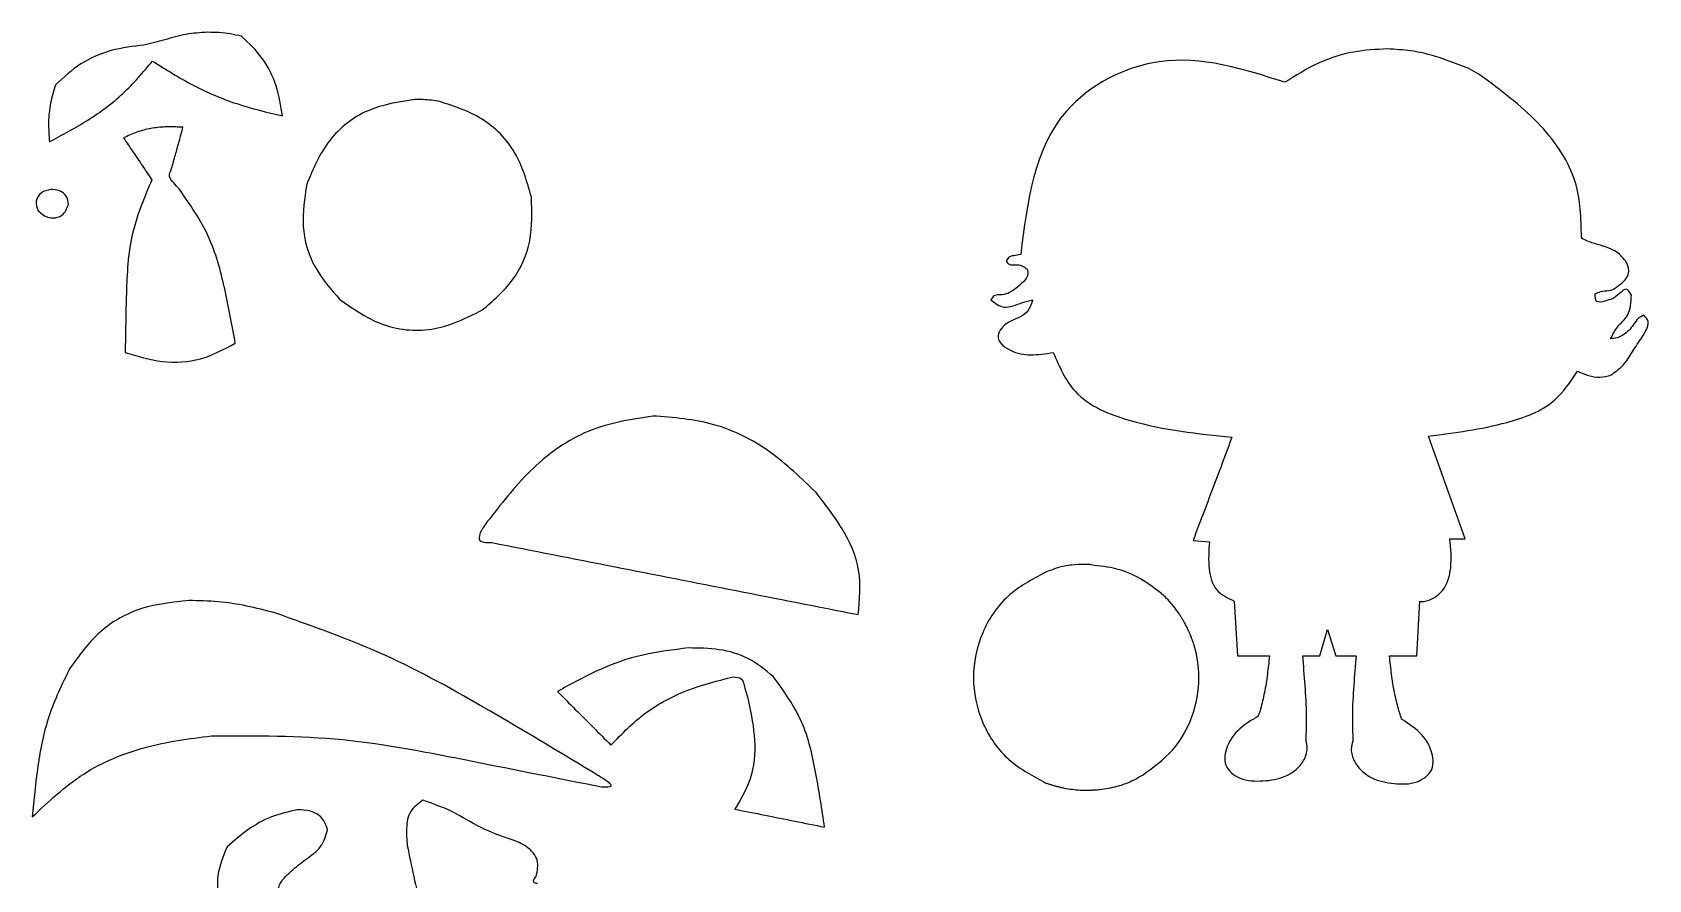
# Model space of a CAD drawing. Extents: x 16 to 583, y 119 to 726.
# Drawn here: x 26 to 583, y 434 to 726 of the extents above; entities that cross this region are included whole.
import ezdxf

# ---------------------------------------------------------------- set-up
doc = ezdxf.new("R2010")
doc.units = 0
doc.layers.add('Layer_1', color=7, linetype='CONTINUOUS')

msp = doc.modelspace()

# ---------------------------------------------------------------- linework, layer by layer
at = {"layer": 'Layer_1', "color": 7}
for points in [[(86.342399, 726.32402), (86.342399, 726.32402)], [(492.774535, 720.606209), (492.774535, 720.606169)], [(157.646911, 703.180197), (157.646911, 703.180197)], [(71.653108, 693.756162), (71.653108, 693.756162)], [(32.248447, 672.211577), (32.248447, 672.211577)], [(239.649535, 594.163308), (239.649535, 594.163308)], [(514.299535, 551.881212), (519.499535, 551.881212), (506.949535, 587.281212)], [(425.799535, 551.281172), (431.424535, 550.881172)], [(388.599615, 543.056172), (388.599535, 543.056172)], [(390.574655, 542.856172), (390.599615, 542.956172)], [(79.874537, 530.58474), (79.874537, 530.58474)], [(439.974535, 530.406172), (441.149535, 511.556172), (452.099535, 511.556172)], [(493.449535, 511.556172), (502.874535, 511.556172), (503.924535, 530.356172)], [(463.574535, 511.556172), (469.424535, 511.556172), (472.099535, 520.631172), (474.999535, 511.556172), (481.974535, 511.556172)], [(251.992391, 514.266884), (251.992391, 514.266884)], [(117.203103, 458.506164), (117.203103, 458.506164)], [(160.442391, 461.79902), (160.442391, 461.79902)]]:
    msp.add_lwpolyline(points, dxfattribs=at)
for points, knots in [([(86.342399, 726.32402), (83.829819, 726.180735), (78.80483, 725.894175), (71.594135, 723.703004), (66.752616, 722.50223), (64.342633, 721.904516)], [0, 0, 0, 0, 7.52182, 15.043132, 22.497772, 22.497772, 22.497772, 22.497772]), ([(97.942399, 724.97402), (96.675249, 725.266823), (94.139864, 725.852681), (90.251677, 726.31501), (87.646123, 726.321015), (86.342399, 726.32402)], [0, 0, 0, 0, 3.900047, 7.803436, 11.712509, 11.712509, 11.712509, 11.712509]), ([(112.092399, 697.52402), (111.527815, 701.013973), (110.396937, 708.004448), (105.656549, 717.730585), (100.501975, 722.570628), (97.942399, 724.97402)], [0, 0, 0, 0, 10.582027, 21.196101, 31.665296, 31.665296, 31.665296, 31.665296]), ([(64.342633, 721.904516), (60.560283, 721.470843), (52.989061, 720.602749), (42.332139, 715.991264), (36.726908, 710.86874), (33.942393, 708.32402)], [0, 0, 0, 0, 11.389737, 22.799108, 34.06205, 34.06205, 34.06205, 34.06205]), ([(492.774535, 720.606169), (488.847468, 720.416992), (480.774621, 720.0281), (468.610769, 716.140578), (461.261305, 711.518904), (457.424535, 709.106169)], [0, 0, 0, 0, 11.763208, 24.181557, 37.745606, 37.745606, 37.745606, 37.745606]), ([(516.174535, 715.556209), (513.686335, 716.49836), (508.700012, 718.386419), (500.829347, 720.151731), (495.467669, 720.454254), (492.774535, 720.606209)], [0, 0, 0, 0, 7.977089, 15.985992, 24.068698, 24.068698, 24.068698, 24.068698]), ([(31.817393, 688.62402), (36.283373, 691.020853), (45.200443, 695.806529), (57.527788, 704.834546), (64.042633, 712.566924), (67.292393, 716.42402)], [0, 0, 0, 0, 15.20687, 30.36304, 45.44808, 45.44808, 45.44808, 45.44808]), ([(67.292393, 716.42402), (71.899949, 713.538874), (81.119019, 707.766104), (96.204071, 701.313009), (106.795597, 698.787181), (112.092399, 697.52402)], [0, 0, 0, 0, 16.296076, 32.606153, 48.922627, 48.922627, 48.922627, 48.922627]), ([(457.424535, 709.106169), (443.057319, 713.690145), (416.832335, 722.057438), (372.569808, 699.125599), (368.686368, 668.069258), (366.399535, 649.781172)], [0, 0, 0, 0, 43.865969, 80.070097, 131.925597, 131.925597, 131.925597, 131.925597]), ([(526.249535, 710.456209), (525.257498, 711.163875), (523.244053, 712.600158), (519.850186, 714.313112), (517.418244, 715.135589), (516.174535, 715.556209)], [0, 0, 0, 0, 3.65231, 7.412757, 11.348773, 11.348773, 11.348773, 11.348773]), ([(33.942393, 708.32402), (33.27181, 706.20823), (31.928393, 701.969553), (31.319685, 695.279748), (31.651438, 690.843298), (31.817393, 688.62402)], [0, 0, 0, 0, 6.643854, 13.30999, 19.982461, 19.982461, 19.982461, 19.982461]), ([(559.574535, 655.931212), (559.426152, 662.25256), (559.095931, 676.320539), (545.861269, 695.715844), (533.012101, 705.373401), (526.249535, 710.456209)], [0, 0, 0, 0, 18.664628, 41.537597, 66.950785, 66.950785, 66.950785, 66.950785]), ([(157.646911, 703.180197), (152.143151, 702.349688), (141.061602, 700.6775), (127.01749, 689.791052), (122.63735, 679.278174), (120.428303, 673.976189)], [0, 0, 0, 0, 16.524691, 33.271652, 50.311373, 50.311373, 50.311373, 50.311373]), ([(166.232239, 702.473901), (165.28671, 702.636442), (163.396451, 702.961388), (160.524106, 703.191264), (158.606265, 703.183887), (157.646911, 703.180197)], [0, 0, 0, 0, 2.877243, 5.752052, 8.629461, 8.629461, 8.629461, 8.629461]), ([(197.836127, 669.585549), (196.32993, 674.88414), (193.344493, 685.386493), (181.513676, 697.541265), (171.300865, 700.837819), (166.232239, 702.473901)], [0, 0, 0, 0, 16.357496, 32.422242, 48.251029, 48.251029, 48.251029, 48.251029]), ([(71.653108, 693.756162), (69.998205, 693.627092), (66.692242, 693.36925), (61.858099, 692.066845), (58.856018, 690.660307), (57.353108, 689.956162)], [0, 0, 0, 0, 4.972916, 9.934286, 14.908028, 14.908028, 14.908028, 14.908028]), ([(77.803111, 693.606162), (77.120282, 693.642986), (75.754826, 693.716623), (73.704392, 693.802655), (72.336914, 693.771661), (71.653108, 693.756162)], [0, 0, 0, 0, 2.051618, 4.102627, 6.154037, 6.154037, 6.154037, 6.154037]), ([(73.879407, 679.36585), (74.315758, 680.948002), (75.188459, 684.112306), (76.501565, 688.857643), (77.369263, 692.023323), (77.803111, 693.606162)], [0, 0, 0, 0, 4.923663, 9.847328, 14.770986, 14.770986, 14.770986, 14.770986]), ([(57.353108, 689.956162), (58.427634, 688.353979), (60.576691, 685.149607), (63.818362, 680.355221), (65.97486, 677.155848), (67.053108, 675.556162)], [0, 0, 0, 0, 5.787426, 11.574879, 17.362324, 17.362324, 17.362324, 17.362324]), ([(76.553351, 672.305858), (75.927905, 672.999238), (74.730239, 674.326991), (72.628854, 676.617906), (73.453439, 678.429835), (73.879407, 679.36585)], [0, 0, 0, 0, 2.874946, 5.505229, 8.315993, 8.315993, 8.315993, 8.315993]), ([(67.053108, 675.556162), (64.429152, 669.332336), (59.154228, 656.820609), (58.180601, 636.350838), (57.995622, 622.838959), (57.903108, 616.081164)], [0, 0, 0, 0, 20.104693, 40.416363, 60.739195, 60.739195, 60.739195, 60.739195]), ([(120.428303, 673.976189), (119.665376, 669.15085), (118.142551, 659.519339), (122.379501, 645.056325), (128.765342, 637.81165), (131.934863, 634.21586)], [0, 0, 0, 0, 14.54112, 29.024484, 43.297103, 43.297103, 43.297103, 43.297103]), ([(32.248447, 672.211577), (31.119711, 671.94995), (28.877398, 671.43021), (26.690559, 668.19141), (27.492958, 665.983936), (27.893735, 664.881361)], [0, 0, 0, 0, 3.407545, 6.769333, 10.124049, 10.124049, 10.124049, 10.124049]), ([(38.403786, 667.065105), (38.246565, 668.07759), (37.931872, 670.104174), (35.264082, 672.043842), (33.256577, 672.155503), (32.248447, 672.211577)], [0, 0, 0, 0, 2.973197, 5.951134, 8.955163, 8.955163, 8.955163, 8.955163]), ([(95.828111, 619.231164), (94.694327, 625.481598), (92.42982, 637.965597), (87.489388, 656.607444), (80.19314, 667.08103), (76.553351, 672.305858)], [0, 0, 0, 0, 19.097567, 38.143587, 57.10277, 57.10277, 57.10277, 57.10277]), ([(180.793463, 630.620012), (184.551637, 633.804456), (192.131769, 640.227392), (198.425022, 654.46899), (198.033038, 664.53096), (197.836127, 669.585549)], [0, 0, 0, 0, 14.659298, 29.567397, 44.616038, 44.616038, 44.616038, 44.616038]), ([(27.893735, 664.881361), (29.054934, 663.879407), (31.383958, 661.869782), (36.613069, 662.774649), (37.81128, 665.645493), (38.403786, 667.065105)], [0, 0, 0, 0, 4.451033, 8.92746, 13.30635, 13.30635, 13.30635, 13.30635]), ([(559.674535, 655.556212), (559.664069, 655.598123), (559.64319, 655.681729), (559.606832, 655.805914), (559.58532, 655.889369), (559.574535, 655.931212)], [0, 0, 0, 0, 0.129582, 0.258496, 0.38812, 0.38812, 0.38812, 0.38812]), ([(559.674535, 655.506212), (559.688847, 655.503287), (559.717625, 655.497405), (559.752203, 655.491573), (559.823731, 655.472292), (559.750613, 655.509258), (559.717926, 655.530339), (559.688974, 655.547602), (559.674535, 655.556212)], [0, 0, 0, 0, 0.042351, 0.085153, 0.127468, 0.175974, 0.22472, 0.273222, 0.273222, 0.273222, 0.273222]), ([(559.724535, 655.281212), (559.718947, 655.306257), (559.707803, 655.356199), (559.691587, 655.431299), (559.68023, 655.481192), (559.674535, 655.506212)], [0, 0, 0, 0, 0.076983, 0.15351, 0.230489, 0.230489, 0.230489, 0.230489]), ([(565.599535, 653.131212), (564.952505, 653.306186), (563.63322, 653.662958), (561.676687, 654.402322), (560.383251, 654.984648), (559.724535, 655.281212)], [0, 0, 0, 0, 2.009855, 4.09807, 6.26523, 6.26523, 6.26523, 6.26523]), ([(574.774535, 647.606212), (573.900045, 648.660086), (572.323126, 650.560478), (568.946937, 652.116091), (566.755544, 652.780645), (565.599535, 653.131212)], [0, 0, 0, 0, 4.051013, 7.30496, 10.938002, 10.938002, 10.938002, 10.938002]), ([(366.399535, 649.781172), (365.623116, 649.644727), (364.209156, 649.396243), (362.230754, 649.104986), (361.126643, 647.294093), (362.849668, 646.015093), (364.706005, 646.391668), (366.498146, 646.126073), (367.664029, 645.421609), (368.532292, 644.915631), (369.253548, 643.312009), (367.959794, 640.754901), (365.435398, 638.71046), (362.900133, 636.623629), (360.054684, 635.751519), (357.322249, 636.094101), (356.445858, 634.722992), (356.099535, 634.181172)], [0, 0, 0, 0, 2.377277, 4.329328, 5.861657, 7.312193, 9.446086, 11.506458, 12.525934, 13.541554, 14.438463, 17.504426, 20.967865, 24.453142, 27.118229, 29.886245, 31.694746, 31.694746, 31.694746, 31.694746]), ([(572.224535, 638.956212), (573.083944, 639.595203), (574.844012, 640.903857), (576.401547, 644.322687), (575.326977, 646.491311), (574.774535, 647.606212)], [0, 0, 0, 0, 3.211012, 6.576147, 10.136653, 10.136653, 10.136653, 10.136653]), ([(570.249535, 634.556212), (569.440169, 634.276783), (567.820133, 633.717474), (564.345225, 632.981749), (564.348115, 635.177245), (564.349535, 636.256212)], [0, 0, 0, 0, 2.734959, 5.474329, 8.121543, 8.121543, 8.121543, 8.121543]), ([(564.349535, 636.256212), (565.20277, 636.642427), (566.908734, 637.414629), (569.853066, 637.24567), (571.425926, 638.380175), (572.224535, 638.956212)], [0, 0, 0, 0, 2.781703, 5.561755, 8.429264, 8.429264, 8.429264, 8.429264]), ([(569.624535, 620.781212), (570.313664, 622.16764), (571.81152, 625.181108), (576.533581, 628.960867), (576.687706, 633.339472), (576.774535, 635.806212)], [0, 0, 0, 0, 4.627849, 10.058855, 17.066088, 17.066088, 17.066088, 17.066088]), ([(576.774535, 635.806212), (576.243336, 636.797596), (575.139272, 638.858129), (572.562882, 636.017549), (571.022432, 635.04445), (570.249535, 634.556212)], [0, 0, 0, 0, 2.693952, 5.599214, 8.524705, 8.524705, 8.524705, 8.524705]), ([(131.934863, 634.21586), (136.79502, 630.836349), (146.47055, 624.10847), (165.006256, 622.760053), (175.524875, 627.996946), (180.793463, 630.620012)], [0, 0, 0, 0, 17.54839, 34.935075, 52.383209, 52.383209, 52.383209, 52.383209]), ([(356.099535, 634.181172), (357.59133, 633.052552), (360.930955, 630.525954), (366.095132, 633.185412), (369.346086, 633.916249), (370.524535, 634.181172)], [0, 0, 0, 0, 5.218709, 11.682931, 15.358557, 15.358557, 15.358557, 15.358557]), ([(370.524535, 634.181172), (369.959631, 632.562657), (368.459073, 628.263382), (361.788973, 627.400171), (356.914108, 620.759445), (363.271435, 616.002431), (369.996874, 614.863326), (374.990056, 615.627815), (377.624535, 616.031172)], [0, 0, 0, 0, 4.833949, 12.840458, 18.311644, 24.467497, 31.51999, 39.397053, 39.397053, 39.397053, 39.397053]), ([(581.099535, 628.881212), (580.392386, 628.549198), (578.881037, 627.839603), (577.608234, 625.597244), (576.500153, 624.283852), (575.949535, 623.631212)], [0, 0, 0, 0, 2.290191, 4.894698, 7.467228, 7.467228, 7.467228, 7.467228]), ([(580.449535, 621.281212), (580.953095, 622.072906), (581.98577, 623.696473), (583.077393, 626.723828), (581.723414, 628.200704), (581.099535, 628.881212)], [0, 0, 0, 0, 2.878961, 5.904029, 8.488988, 8.488988, 8.488988, 8.488988]), ([(57.903108, 616.081164), (62.115078, 614.792639), (70.540014, 612.215285), (84.14471, 612.968893), (91.938853, 617.146532), (95.828111, 619.231164)], [0, 0, 0, 0, 13.169045, 26.341204, 39.460647, 39.460647, 39.460647, 39.460647]), ([(575.949535, 623.631212), (575.312993, 623.1201), (574.054887, 622.109902), (571.942549, 620.914734), (570.379606, 620.824705), (569.624535, 620.781212)], [0, 0, 0, 0, 2.456444, 4.855091, 7.096967, 7.096967, 7.096967, 7.096967]), ([(569.824535, 608.331212), (571.281561, 609.385831), (574.310555, 611.578266), (577.21067, 616.508341), (579.367633, 619.686895), (580.449535, 621.281212)], [0, 0, 0, 0, 5.338624, 11.098404, 16.894836, 16.894836, 16.894836, 16.894836]), ([(377.624535, 616.031172), (379.731876, 611.154156), (384.757096, 599.524299), (408.890967, 589.944995), (427.524228, 588.073684), (439.149535, 586.906172)], [0, 0, 0, 0, 15.443476, 36.826914, 72.299322, 72.299322, 72.299322, 72.299322]), ([(506.949535, 587.281212), (515.949978, 588.409578), (530.819344, 590.273719), (549.971761, 597.260813), (555.80595, 605.944251), (558.249535, 609.581212)], [0, 0, 0, 0, 27.421498, 45.302244, 58.18877, 58.18877, 58.18877, 58.18877]), ([(558.249535, 609.581212), (559.498794, 609.050966), (561.951723, 608.009824), (565.979728, 607.229528), (568.540125, 607.96318), (569.824535, 608.331212)], [0, 0, 0, 0, 4.079613, 8.010344, 11.967019, 11.967019, 11.967019, 11.967019]), ([(239.649535, 594.163308), (232.043552, 592.96658), (216.815263, 590.570555), (197.570595, 576.838033), (188.171259, 564.802381), (183.468711, 558.780868)], [0, 0, 0, 0, 22.834687, 45.718382, 68.630137, 68.630137, 68.630137, 68.630137]), ([(295.891103, 567.8095), (290.785783, 572.760059), (280.571361, 582.664843), (261.045973, 592.565438), (246.77974, 593.630829), (239.649535, 594.163308)], [0, 0, 0, 0, 21.290159, 42.596085, 63.884627, 63.884627, 63.884627, 63.884627]), ([(439.149535, 586.906172), (437.69666, 582.934357), (434.790785, 574.990385), (430.241885, 563.152478), (427.279545, 555.236207), (425.799535, 551.281172)], [0, 0, 0, 0, 12.687395, 25.375883, 38.044511, 38.044511, 38.044511, 38.044511]), ([(310.424535, 525.788308), (310.916849, 530.925119), (311.906476, 541.25089), (305.34465, 555.722314), (299.040872, 563.782245), (295.891103, 567.8095)], [0, 0, 0, 0, 15.240407, 30.635537, 46.009968, 46.009968, 46.009968, 46.009968]), ([(183.468711, 558.780868), (182.473988, 557.605703), (180.821549, 555.653513), (178.894884, 550.5753), (182.265835, 550.573105), (184.214591, 550.571836)], [0, 0, 0, 0, 4.911228, 8.158562, 12.608205, 12.608205, 12.608205, 12.608205]), ([(503.924535, 530.356172), (504.069789, 530.320385), (504.364175, 530.247855), (504.82962, 530.217652), (507.661813, 530.573683), (512.817835, 533.772247), (515.141182, 542.520383), (514.599785, 548.541814), (514.299535, 551.881212)], [0, 0, 0, 0, 0.448319, 0.908609, 1.388502, 9.000747, 17.083939, 27.148318, 27.148318, 27.148318, 27.148318]), ([(184.214591, 550.571836), (198.237971, 547.818374), (226.284731, 542.311452), (268.355792, 534.055778), (296.401622, 528.544131), (310.424535, 525.788308)], [0, 0, 0, 0, 42.873425, 85.746852, 128.620268, 128.620268, 128.620268, 128.620268]), ([(431.424535, 550.881172), (431.202423, 547.782269), (430.800198, 542.170436), (433.035944, 533.652315), (437.712051, 531.46465), (439.974535, 530.406172)], [0, 0, 0, 0, 9.415205, 17.050086, 24.206872, 24.206872, 24.206872, 24.206872]), ([(374.799535, 540.231172), (370.25973, 537.817622), (361.189136, 532.995315), (352.29063, 519.716948), (349.032718, 504.150918), (352.250247, 488.631744), (360.972132, 475.4204), (369.905968, 470.544847), (374.374535, 468.106172)], [0, 0, 0, 0, 15.228208, 30.426177, 46.171043, 61.780077, 76.849742, 91.93053, 91.93053, 91.93053, 91.93053]), ([(388.599535, 543.056172), (387.02766, 543.014205), (383.86626, 542.929802), (379.181239, 542.040095), (376.254547, 540.831853), (374.799535, 540.231172)], [0, 0, 0, 0, 4.714453, 9.48184, 14.195239, 14.195239, 14.195239, 14.195239]), ([(390.599615, 542.956172), (390.379064, 542.97143), (389.936637, 543.002039), (389.270056, 543.040165), (388.823654, 543.050823), (388.599615, 543.056172)], [0, 0, 0, 0, 0.663243, 1.330476, 2.002742, 2.002742, 2.002742, 2.002742]), ([(414.699655, 533.131172), (412.411436, 534.904345), (407.80502, 538.473922), (399.49766, 541.873391), (393.577989, 542.525384), (390.574655, 542.856172)], [0, 0, 0, 0, 8.660963, 17.435395, 26.471579, 26.471579, 26.471579, 26.471579]), ([(79.874537, 530.58474), (74.351404, 530.043549), (63.341245, 528.964707), (48.352461, 520.586843), (41.936485, 511.572486), (38.724535, 507.05974)], [0, 0, 0, 0, 16.545483, 32.982796, 49.460766, 49.460766, 49.460766, 49.460766]), ([(109.407903, 526.387972), (106.185682, 527.210817), (99.744433, 528.855693), (89.862995, 530.449397), (83.205908, 530.5396), (79.874537, 530.58474)], [0, 0, 0, 0, 9.976768, 19.943654, 29.927485, 29.927485, 29.927485, 29.927485]), ([(415.049615, 532.831172), (415.013908, 532.865437), (414.942522, 532.933939), (414.82846, 533.02064), (414.771532, 533.126401), (414.716227, 533.132196), (414.707993, 533.130121), (414.702399, 533.130826), (414.699655, 533.131172)], [0, 0, 0, 0, 0.147474, 0.294828, 0.442301, 0.450585, 0.459132, 0.467362, 0.467362, 0.467362, 0.467362]), ([(420.874615, 526.206172), (420.302624, 527.01211), (419.160657, 528.621149), (417.223319, 530.854396), (415.772039, 532.174196), (415.049615, 532.831172)], [0, 0, 0, 0, 2.964121, 5.917801, 8.845419, 8.845419, 8.845419, 8.845419]), ([(218.229103, 471.93822), (206.609474, 478.942108), (183.387987, 492.939173), (147.769278, 512.805262), (122.189231, 521.862454), (109.407903, 526.387972)], [0, 0, 0, 0, 40.722313, 81.382348, 121.987135, 121.987135, 121.987135, 121.987135]), ([(408.549535, 470.581172), (412.140654, 473.198058), (419.344776, 478.447775), (426.129003, 490.471779), (427.899674, 500.239006), (427.736698, 506.256329), (427.551238, 508.382918), (427.377963, 509.803132), (427.241643, 510.522944), (427.232287, 510.5644), (427.20028, 510.736646), (427.15569, 511.044336), (427.064505, 511.484629), (426.963643, 511.98608), (426.849195, 512.550103), (426.709373, 513.175664), (426.559455, 513.777301), (426.402284, 514.353212), (426.246388, 514.904021), (426.123894, 515.289713), (426.057309, 515.514274), (426.042125, 515.573025), (425.998368, 515.718821), (425.921293, 515.949778), (425.807593, 516.264561), (425.733248, 516.49717), (425.676335, 516.640206), (425.648059, 516.697092), (425.56956, 516.893439), (425.459807, 517.235338), (425.280824, 517.708949), (424.946589, 518.585961), (424.418694, 519.850136), (423.653562, 521.478024), (422.992465, 522.715572), (422.498434, 523.594064), (422.195613, 524.130695), (421.981658, 524.480941), (421.874615, 524.656172)], [0, 0, 0, 0, 13.203191, 26.486835, 40.246782, 42.405308, 44.537175, 46.649763, 46.692224, 46.734826, 46.777236, 47.217752, 47.667157, 48.125757, 48.752351, 49.393629, 50.048592, 50.612231, 51.184526, 51.765748, 51.826178, 51.887146, 51.947759, 52.282784, 52.617395, 52.95185, 53.014997, 53.078942, 53.142269, 53.649038, 54.155519, 54.660991, 56.46472, 58.263761, 60.055186, 60.672312, 61.287525, 61.903495, 61.903495, 61.903495, 61.903495]), ([(421.874615, 524.656172), (421.779925, 524.810664), (421.590993, 525.118916), (421.297735, 525.576228), (421.09065, 525.902123), (420.958448, 526.089861), (420.915989, 526.147625), (420.888387, 526.186684), (420.874615, 526.206172)], [0, 0, 0, 0, 0.543578, 1.084581, 1.629904, 1.701484, 1.773377, 1.844965, 1.844965, 1.844965, 1.844965]), ([(251.992391, 514.266884), (246.68365, 513.651639), (236.056698, 512.420053), (220.822834, 507.050312), (211.484483, 501.860588), (206.817391, 499.266884)], [0, 0, 0, 0, 15.994608, 32.017754, 48.026606, 48.026606, 48.026606, 48.026606]), ([(281.167391, 504.466884), (278.425225, 506.696222), (272.945109, 511.15147), (262.562919, 514.176824), (255.525776, 514.23678), (251.992391, 514.266884)], [0, 0, 0, 0, 10.516059, 21.015946, 31.604619, 31.604619, 31.604619, 31.604619]), ([(38.724535, 507.05974), (36.14732, 501.769411), (30.977011, 491.156155), (27.534659, 473.686961), (26.444557, 461.951929), (25.899536, 456.08474)], [0, 0, 0, 0, 17.585262, 35.27888, 52.970525, 52.970525, 52.970525, 52.970525]), ([(452.099535, 511.556172), (451.872662, 509.438675), (451.419428, 505.20846), (450.500447, 499.067695), (449.501864, 495.118778), (449.024535, 493.231172)], [0, 0, 0, 0, 6.389612, 12.764806, 18.60277, 18.60277, 18.60277, 18.60277]), ([(464.699535, 482.306172), (464.801196, 485.221547), (465.022897, 491.579382), (464.442462, 501.338239), (463.862825, 508.162194), (463.574535, 511.556172)], [0, 0, 0, 0, 8.747227, 19.075911, 29.296194, 29.296194, 29.296194, 29.296194]), ([(481.974535, 511.556172), (481.684195, 508.142443), (481.100671, 501.281547), (480.512549, 491.48078), (480.743725, 485.101136), (480.849535, 482.181172)], [0, 0, 0, 0, 10.279947, 20.66059, 29.421838, 29.421838, 29.421838, 29.421838]), ([(496.524535, 493.231172), (496.047206, 495.118778), (495.048623, 499.067695), (494.129642, 505.20846), (493.676408, 509.438675), (493.449535, 511.556172)], [0, 0, 0, 0, 5.837964, 12.213158, 18.60277, 18.60277, 18.60277, 18.60277]), ([(225.242391, 480.816884), (229.064201, 484.744645), (236.728782, 492.621707), (251.519023, 500.328197), (262.129029, 503.006789), (267.417391, 504.341884)], [0, 0, 0, 0, 16.3595, 32.808719, 49.155067, 49.155067, 49.155067, 49.155067]), ([(267.417391, 504.341884), (268.466293, 504.250207), (270.758196, 504.049889), (271.271411, 500.386651), (271.974589, 498.390173), (272.317391, 497.416884)], [0, 0, 0, 0, 2.835629, 6.195989, 9.392464, 9.392464, 9.392464, 9.392464]), ([(298.867391, 452.566884), (297.919233, 458.676067), (296.022693, 470.895868), (292.082702, 489.335063), (284.790651, 499.443983), (281.167391, 504.466884)], [0, 0, 0, 0, 18.606748, 37.217867, 55.598015, 55.598015, 55.598015, 55.598015]), ([(206.817391, 499.266884), (208.865292, 497.217551), (212.9611, 493.118882), (219.115326, 486.98142), (223.200043, 482.871722), (225.242391, 480.816884)], [0, 0, 0, 0, 8.691547, 17.383114, 26.074586, 26.074586, 26.074586, 26.074586]), ([(272.317391, 497.416884), (273.24398, 493.040259), (275.0956, 484.294374), (274.73757, 470.455328), (270.200989, 462.635226), (267.942391, 458.741884)], [0, 0, 0, 0, 13.447936, 26.873241, 40.184297, 40.184297, 40.184297, 40.184297]), ([(448.224535, 490.756172), (445.994913, 489.437022), (441.612615, 486.844248), (437.214038, 481.003316), (435.970434, 473.45918), (442.264141, 468.433346), (449.838586, 468.28646), (456.643288, 469.261138), (461.503724, 472.279018), (464.341756, 475.758708), (465.249724, 478.984824), (465.029928, 480.873516), (464.893486, 481.591518), (464.764598, 482.066432), (464.699535, 482.306172)], [0, 0, 0, 0, 7.698845, 15.131999, 21.556295, 28.147726, 36.114836, 43.948675, 48.38156, 52.942872, 57.191414, 57.906282, 58.637084, 59.382077, 59.382077, 59.382077, 59.382077]), ([(449.024535, 493.231172), (448.934036, 492.95467), (448.753733, 492.403792), (448.487141, 491.578762), (448.311938, 491.029955), (448.224535, 490.756172)], [0, 0, 0, 0, 0.872805, 1.738901, 2.60109, 2.60109, 2.60109, 2.60109]), ([(497.624535, 489.781172), (497.505293, 490.16144), (497.265624, 490.925752), (496.900748, 492.07634), (496.650307, 492.8451), (496.524535, 493.231172)], [0, 0, 0, 0, 1.195577, 2.403025, 3.621145, 3.621145, 3.621145, 3.621145]), ([(480.849535, 482.181172), (480.76844, 481.934125), (480.607932, 481.44515), (480.430971, 480.701737), (480.121088, 478.801679), (480.886786, 475.522189), (483.56896, 471.911638), (488.29011, 468.670551), (495.046121, 467.39103), (502.618065, 467.195625), (509.135436, 471.935531), (508.221176, 479.539898), (504.0719, 485.576827), (499.798215, 488.363709), (497.624535, 489.781172)], [0, 0, 0, 0, 0.77974, 1.543327, 2.290374, 6.544578, 11.116993, 15.555322, 23.388514, 31.354283, 37.945057, 44.38002, 51.830564, 59.542502, 59.542502, 59.542502, 59.542502]), ([(25.899536, 456.08474), (31.531494, 461.393762), (42.78669, 472.003588), (64.622497, 481.022269), (79.922203, 483.011534), (87.599535, 484.00974)], [0, 0, 0, 0, 23.0662, 46.09669, 69.293231, 69.293231, 69.293231, 69.293231]), ([(87.599535, 484.00974), (102.719226, 484.079518), (132.989813, 484.219219), (177.566437, 475.243412), (207.188373, 469.379995), (221.998711, 466.448412)], [0, 0, 0, 0, 45.238014, 90.569392, 135.896916, 135.896916, 135.896916, 135.896916]), ([(221.998711, 466.448412), (223.574707, 466.392438), (227.059152, 466.268683), (221.573022, 469.917723), (219.402141, 471.229435), (218.229103, 471.93822)], [0, 0, 0, 0, 3.346981, 7.400002, 12.164625, 12.164625, 12.164625, 12.164625]), ([(374.374535, 468.106172), (374.374439, 468.097839), (374.374248, 468.081166), (374.374828, 468.056181), (374.374632, 468.039527), (374.374535, 468.031212)], [0, 0, 0, 0, 0.024999, 0.050017, 0.074963, 0.074963, 0.074963, 0.074963]), ([(374.374535, 468.031212), (374.698488, 467.909044), (375.348804, 467.663801), (376.338293, 467.321956), (377.03605, 467.16284), (377.384046, 467.016808), (377.414975, 466.995556), (377.628726, 466.905928), (378.047611, 466.819426), (378.644722, 466.652604), (379.211583, 466.516464), (379.739147, 466.384367), (380.229801, 466.263155), (380.559262, 466.191938), (380.724535, 466.156212)], [0, 0, 0, 0, 1.038679, 2.085081, 3.13947, 3.176524, 3.214331, 3.251411, 3.869891, 4.490265, 5.113195, 5.618086, 6.121997, 6.629244, 6.629244, 6.629244, 6.629244]), ([(389.799535, 465.306172), (389.96069, 465.309197), (390.283159, 465.315252), (390.766461, 465.333893), (393.160019, 465.439713), (397.406066, 465.965977), (403.324107, 467.603372), (406.823076, 469.597319), (408.549535, 470.581172)], [0, 0, 0, 0, 0.483539, 0.967552, 1.450927, 7.671134, 13.770978, 19.712347, 19.712347, 19.712347, 19.712347]), ([(380.724535, 466.156212), (381.617006, 465.982147), (383.412616, 465.631938), (386.163237, 465.353395), (388.111004, 465.268375), (389.23329, 465.284874), (389.516485, 465.297732), (389.705191, 465.303359), (389.799535, 465.306172)], [0, 0, 0, 0, 2.726536, 5.485656, 8.285299, 8.569328, 8.85254, 9.135695, 9.135695, 9.135695, 9.135695]), ([(117.203103, 458.506164), (114.186198, 457.844675), (108.124595, 456.515603), (99.966362, 451.859913), (95.317731, 447.785086), (93.003103, 445.756164)], [0, 0, 0, 0, 9.222668, 18.530302, 27.760675, 27.760675, 27.760675, 27.760675]), ([(127.628103, 451.656164), (127.11212, 453.105569), (126.07313, 456.024112), (121.774279, 458.405767), (118.727948, 458.472674), (117.203103, 458.506164)], [0, 0, 0, 0, 4.487393, 9.03588, 13.59441, 13.59441, 13.59441, 13.59441]), ([(160.442391, 461.79902), (158.841259, 460.660278), (155.557395, 458.32476), (154.572372, 452.121819), (154.907773, 448.220751), (155.074527, 446.281228)], [0, 0, 0, 0, 5.674543, 11.638283, 17.535074, 17.535074, 17.535074, 17.535074]), ([(190.855455, 448.317844), (187.334239, 449.530532), (180.273538, 451.962201), (170.948539, 458.189052), (163.925272, 460.602283), (160.442391, 461.79902)], [0, 0, 0, 0, 11.131728, 22.321208, 33.328946, 33.328946, 33.328946, 33.328946]), ([(267.942391, 458.741884), (271.378849, 458.057514), (278.251767, 456.688775), (288.559288, 454.626373), (295.431357, 453.25338), (298.867391, 452.566884)], [0, 0, 0, 0, 10.511825, 21.023652, 31.535477, 31.535477, 31.535477, 31.535477]), ([(115.153103, 437.456164), (116.795928, 438.842652), (120.109336, 441.639056), (125.774745, 445.324839), (127.021008, 449.582244), (127.628103, 451.656164)], [0, 0, 0, 0, 6.499588, 13.108998, 19.386748, 19.386748, 19.386748, 19.386748]), ([(93.003103, 445.756164), (91.660246, 442.525506), (88.959719, 436.028548), (90.225453, 425.255085), (93.332144, 419.029269), (94.878103, 415.931164)], [0, 0, 0, 0, 10.35517, 20.824579, 31.194886, 31.194886, 31.194886, 31.194886]), ([(155.074527, 446.281228), (155.793752, 442.71189), (157.23549, 435.556893), (159.754152, 424.834342), (163.251918, 418.400481), (164.992391, 415.19902)], [0, 0, 0, 0, 10.937908, 21.925827, 32.80858, 32.80858, 32.80858, 32.80858]), ([(199.467391, 435.54902), (199.890081, 437.482653), (200.755457, 441.441389), (196.316733, 446.222533), (192.675342, 447.619614), (190.855455, 448.317844)], [0, 0, 0, 0, 5.622882, 11.511754, 17.395399, 17.395399, 17.395399, 17.395399]), ([(112.378103, 428.081164), (111.63055, 429.133323), (110.07742, 431.319306), (112.373593, 434.972819), (114.228195, 436.629808), (115.153103, 437.456164)], [0, 0, 0, 0, 3.555346, 7.386649, 11.19823, 11.19823, 11.19823, 11.19823]), ([(199.892391, 433.09902), (199.358439, 433.189684), (198.53195, 433.33002), (198.631335, 434.687255), (199.136249, 435.207696), (199.467391, 435.54902)], [0, 0, 0, 0, 1.35001, 2.08964, 3.499078, 3.499078, 3.499078, 3.499078])]:
    msp.add_open_spline(points, degree=3, knots=knots, dxfattribs=at)

doc.saveas('drawing.dxf')
